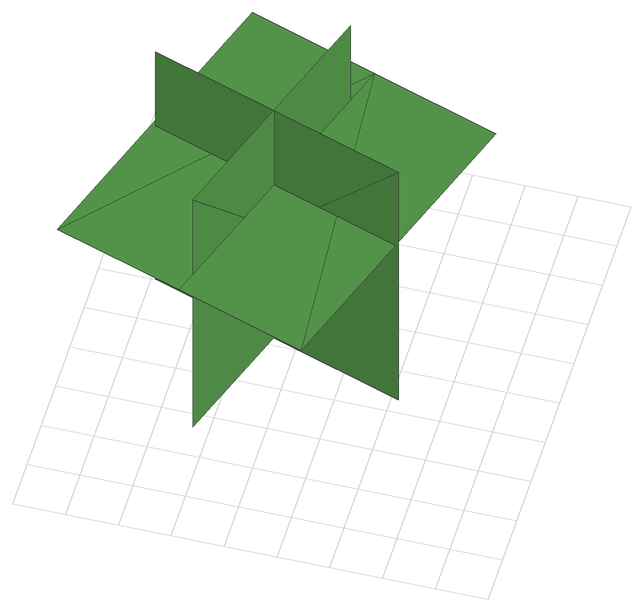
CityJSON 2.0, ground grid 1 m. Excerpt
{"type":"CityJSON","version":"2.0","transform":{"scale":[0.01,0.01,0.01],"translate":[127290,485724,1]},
"CityObjects":{
"tree1":{"type":"SolitaryVegetationObject","geometry":[{"type":"MultiSurface","lod":"1","boundaries":[[[0,1,2]],[[0,2,3]],[[4,5,6]],[[4,6,7]],[[8,9,10]],[[8,10,11]],[[8,11,12]],[[8,12,13]]]}]}
},
"vertices":[
[503,693,64],[503,693,684],[332,187,684],[332,187,64],[657,366,64],[657,366,684],[169,532,684],[169,532,64],[732,341,482],[818,595,482],[210,800,482],[125,547,482],[39,293,482],[646,88,482]
]}
